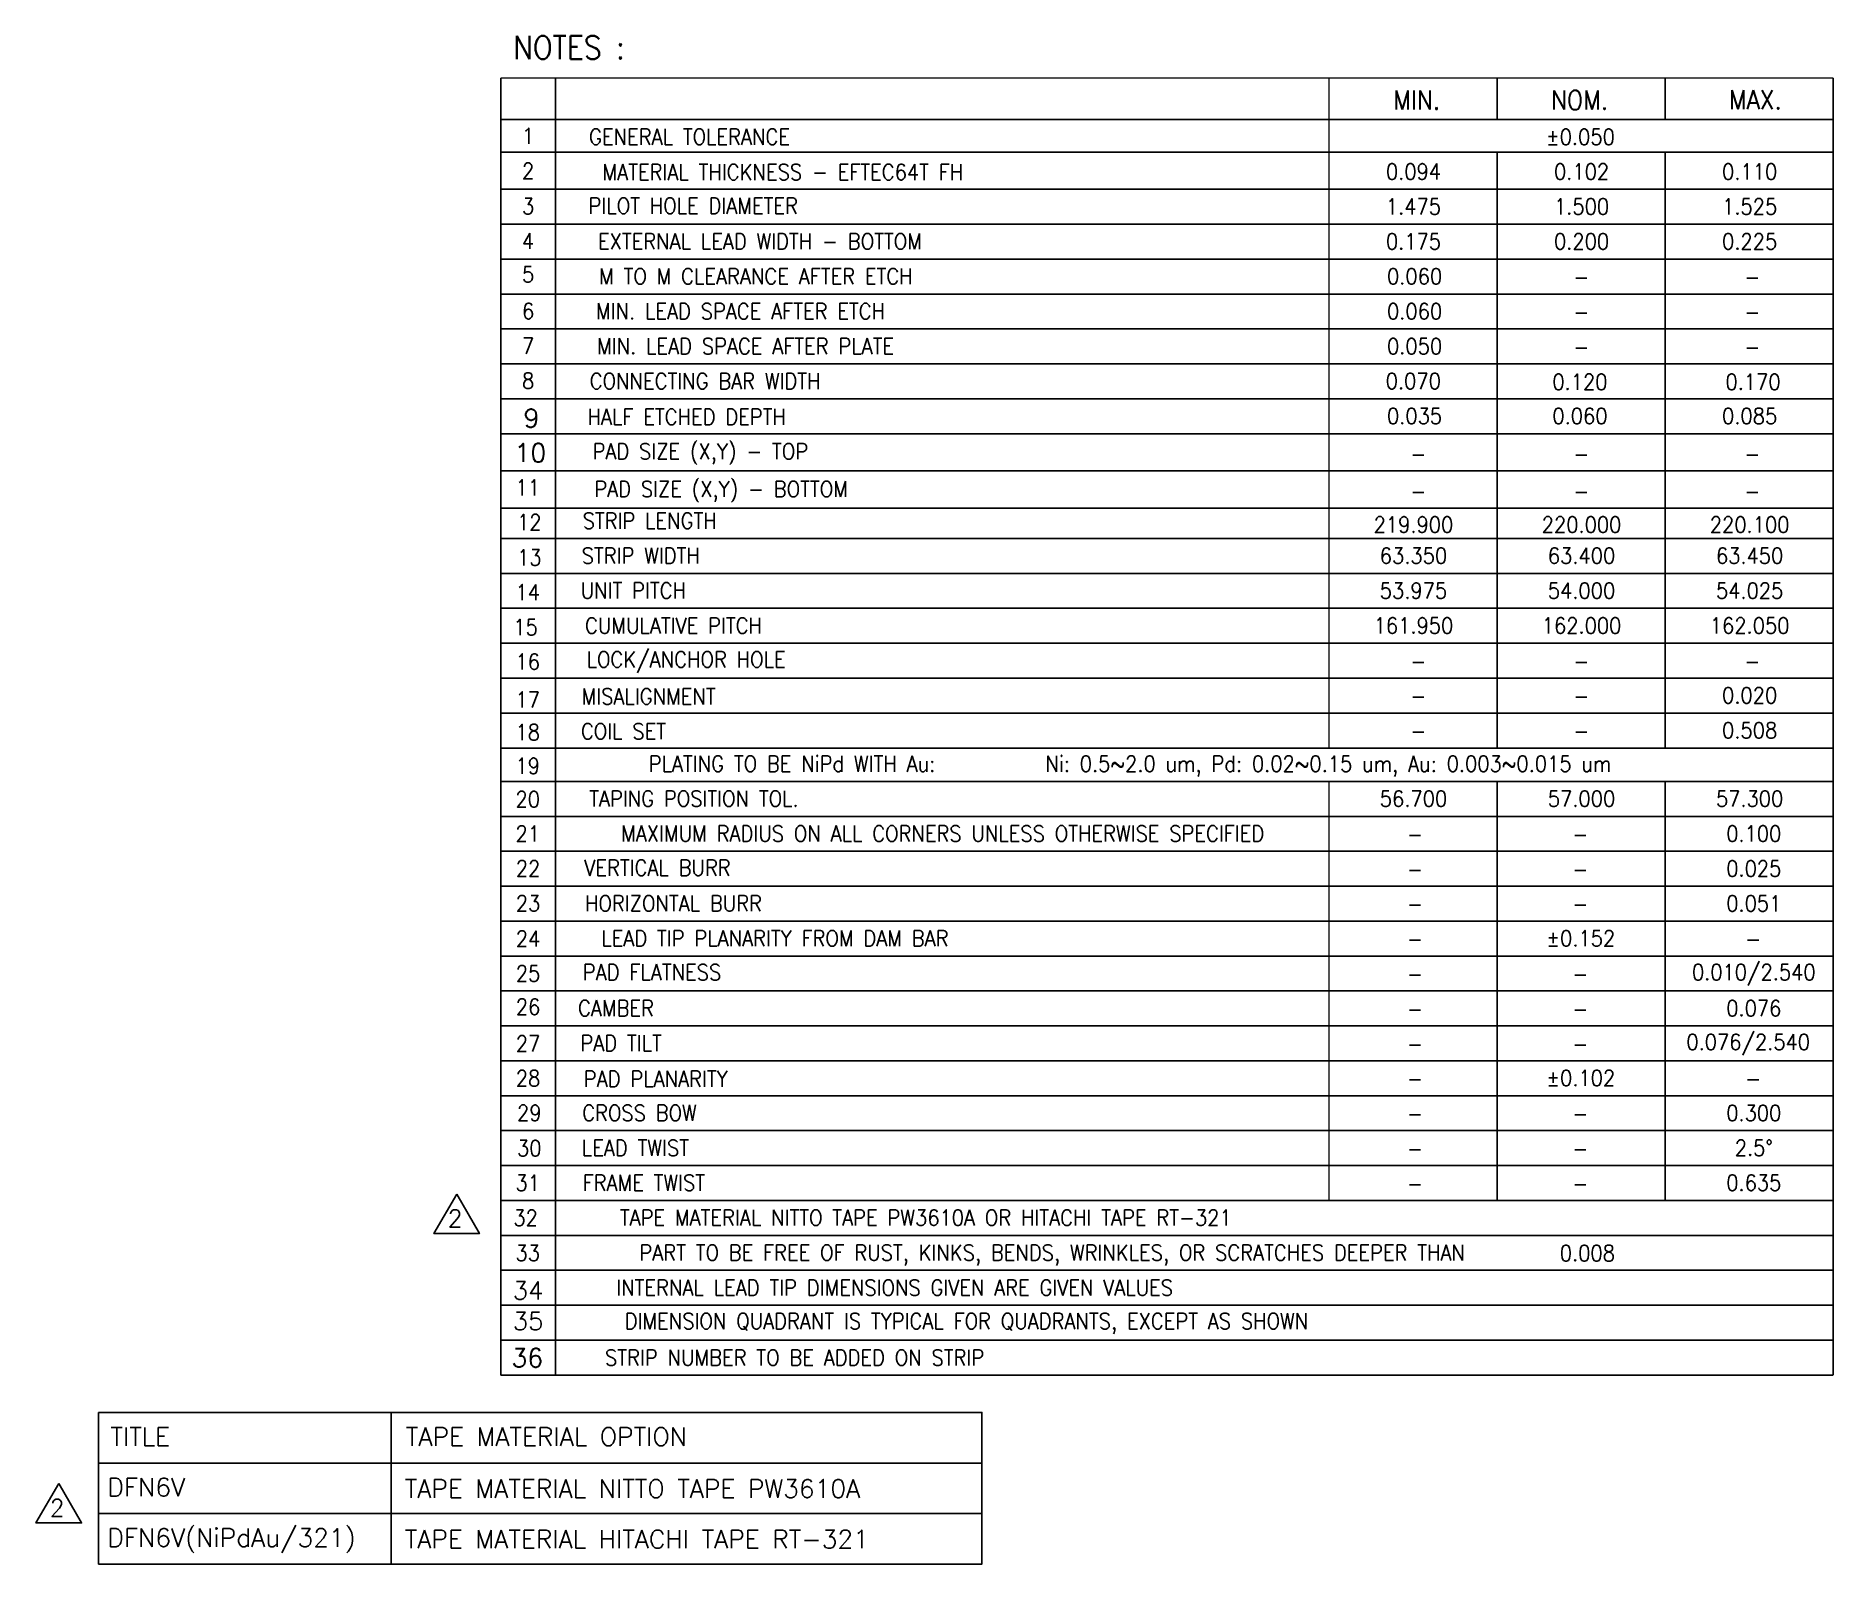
# Model space of a CAD drawing. Header units: millimetres. Extents: x 435.05 to 441.87, y 108.09 to 113.9.
import ezdxf
from ezdxf.enums import TextEntityAlignment as Align

# ---------------------------------------------------------------- set-up
doc = ezdxf.new("R2010")
doc.units = ezdxf.units.MM
doc.header["$LTSCALE"] = 0.5
doc.linetypes.add('CENTER', pattern=[50.8, 31.75, -6.35, 6.35, -6.35])
for name, color, linetype in [('4', 7, 'Continuous'), ('BORDER', 7, 'Continuous'), ('Center', 3, 'CENTER'), ('DIMENSION', 3, 'Continuous'), ('NOTES', 7, 'Continuous'), ('TB', 7, 'Continuous')]:
    doc.layers.add(name, color=color, linetype=linetype)
doc.styles.add('ADESK1', font='romans', dxfattribs={"bigfont": 'AllInOneBig.shx'})
doc.styles.add('ROMANS', font='romans.shx', dxfattribs={"bigfont": 'AllInOneBig.shx'})
doc.styles.add('SIMPLEX', font='simplex.shx', dxfattribs={"bigfont": 'AllInOneBig.shx'})

msp = doc.modelspace()

# ---------------------------------------------------------------- linework, layer by layer
for p, q in [((436.3948, 108.6676), (436.3948, 108.0919)), ((435.2841, 108.4757), (438.638, 108.4757)), ((435.2841, 108.2838), (438.638, 108.2838))]:
    msp.add_line(p, q)
at = {"ltscale": 0.1}
for points in [[(436.6435, 109.4972), (436.5569, 109.3472), (436.7301, 109.3472)], [(435.1327, 108.3982), (435.0461, 108.2482), (435.2193, 108.2482)]]:
    msp.add_lwpolyline(points, close=True, dxfattribs=at)
msp.add_lwpolyline([(435.2841, 108.6676), (438.638, 108.6676), (438.638, 108.0919), (435.2841, 108.0919)], close=True)
at = {"layer": '4', "color": 7}
for p, q in [((436.8109, 113.7361), (436.8109, 112.3851)), ((436.8109, 112.3851), (436.8109, 108.8096)), ((436.8109, 108.8096), (441.8701, 108.8096))]:
    msp.add_line(p, q, dxfattribs=at)
at = {"layer": '4', "color": 3}
for p, q in [((437.0191, 112.3851), (437.0191, 113.7361)), ((436.8109, 113.5788), (441.8701, 113.5788)), ((436.8109, 113.455), (441.8701, 113.455)), ((436.8109, 113.3136), (441.8701, 113.3136)), ((436.8109, 113.1809), (441.8701, 113.1809)), ((436.8109, 113.0483), (441.8701, 113.0483)), ((436.8109, 112.9157), (441.8701, 112.9157)), ((436.8109, 112.783), (441.8701, 112.783)), ((436.8109, 112.6504), (441.8701, 112.6504)), ((436.8109, 112.5178), (441.8701, 112.5178)), ((436.8109, 112.3851), (441.8701, 112.3851)), ((436.8109, 112.3851), (441.8701, 112.3851)), ((437.0191, 108.8096), (437.0191, 112.3851)), ((436.8109, 112.2437), (441.8701, 112.2437)), ((436.8109, 112.1022), (441.8701, 112.1022)), ((436.8109, 111.9872), (441.8701, 111.9872)), ((436.8109, 111.8546), (441.8701, 111.8546)), ((436.8109, 111.722), (441.8701, 111.722)), ((436.8109, 111.5893), (441.8701, 111.5893)), ((436.8109, 111.4567), (441.8701, 111.4567)), ((436.8109, 111.3241), (441.8701, 111.3241)), ((436.8109, 111.1914), (441.8701, 111.1914)), ((436.8109, 111.0644), (441.8701, 111.0644)), ((436.8109, 110.9318), (441.8701, 110.9318)), ((436.8109, 110.7991), (441.8701, 110.7991)), ((436.8109, 110.6665), (441.8701, 110.6665)), ((436.8109, 110.5339), (441.8701, 110.5339)), ((436.8109, 110.4012), (441.8701, 110.4012)), ((436.8109, 110.2686), (441.8701, 110.2686)), ((436.8109, 110.136), (441.8701, 110.136)), ((436.8109, 110.0033), (441.8701, 110.0033)), ((436.8109, 109.8707), (441.8701, 109.8707)), ((436.8109, 109.7381), (441.8701, 109.7381)), ((436.8109, 109.6054), (441.8701, 109.6054)), ((436.8109, 109.4728), (441.8701, 109.4728)), ((436.8109, 109.4728), (441.8701, 109.4728)), ((436.8109, 109.3402), (441.8701, 109.3402)), ((436.8109, 109.2075), (441.8701, 109.2075)), ((436.8109, 109.0749), (441.8701, 109.0749)), ((436.8109, 108.9422), (441.8701, 108.9422))]:
    msp.add_line(p, q, dxfattribs=at)
at = {"layer": '4', "color": 7, "const_width": 0.00603}
for points in [[(436.8109, 113.7361), (441.8701, 113.7361)], [(439.9555, 112.3851), (439.9555, 113.7361)], [(440.5937, 113.5788), (440.5937, 113.7361)], [(441.2319, 113.5788), (441.2319, 113.7361)], [(441.8701, 112.3851), (441.8701, 113.7361)], [(440.5937, 112.3851), (440.5937, 113.455)], [(441.2319, 112.3851), (441.2319, 113.455)], [(439.9555, 111.1914), (439.9555, 112.3851)], [(440.5937, 111.1914), (440.5937, 112.3851)], [(441.2319, 111.1914), (441.2319, 112.3851)], [(441.8701, 108.8096), (441.8701, 112.3851)], [(439.9555, 109.4728), (439.9555, 111.0644)], [(440.5937, 109.4728), (440.5937, 111.0644)], [(441.2319, 109.4728), (441.2319, 111.0644)]]:
    msp.add_lwpolyline(points, dxfattribs=at)

# ---------------------------------------------------------------- texts
at = {"style": 'ADESK1'}
for s, height, p in [('TITLE', 0.06958, (435.3287, 108.541)), ('TAPE MATERIAL OPTION', 0.069576, (436.4505, 108.541)), ('DFN6V ', 0.06958, (435.3175, 108.3491)), ('TAPE MATERIAL NITTO TAPE PW3610A', 0.069576, (436.4462, 108.3435)), ('DFN6V(NiPdAu/321)', 0.069576, (435.3175, 108.1573)), ('TAPE MATERIAL HITACHI TAPE RT-321', 0.069576, (436.4462, 108.1516))]:
    msp.add_text(s, height=height, dxfattribs=at).set_placement(p)
at = {"layer": '4', "color": 7, "style": 'ROMANS', "width": 0.9}
for s, height, p in [('NOTES :', 0.08785, (437.0704, 113.852)), ('MIN.', 0.07235, (440.2887, 113.653)), ('NOM.', 0.07235, (440.9066, 113.6523)), ('MAX.', 0.07235, (441.5743, 113.6536))]:
    msp.add_text(s, height=height, dxfattribs=at).set_placement(p, align=Align.MIDDLE)
at = {"layer": '4', "color": 3, "style": 'ROMANS', "width": 0.9}
for s, height, p in [('1', 0.0603, (436.9146, 113.5159)), ('2', 0.0603, (436.9146, 113.3833)), ('0.094', 0.06029, (440.2763, 113.3807)), ('0.102', 0.06029, (440.9145, 113.3807)), ('0.110', 0.06029, (441.5527, 113.3807)), ('3', 0.0603, (436.9146, 113.2491)), ('PILOT HOLE DIAMETER', 0.060288, (437.5418, 113.251)), ('1.475', 0.06029, (440.2763, 113.2481)), ('1.500', 0.06029, (440.9145, 113.2481)), ('1.525', 0.06029, (441.5527, 113.2481)), ('4', 0.0603, (436.9146, 113.117)), ('EXTERNAL LEAD WIDTH - BOTTOM', 0.060288, (437.795, 113.1156)), ('5', 0.0603, (436.9146, 112.9904)), ('M TO M CLEARANCE AFTER ETCH', 0.060288, (437.7795, 112.983)), ('0.060', 0.06029, (440.2805, 112.9828)), ('-', 0.0603, (440.9133, 112.98)), ('-', 0.0603, (441.5633, 112.98)), ('6', 0.0603, (436.9146, 112.8508)), ('MIN. LEAD SPACE AFTER ETCH', 0.060288, (437.7213, 112.8503)), ('0.060', 0.06029, (440.2805, 112.8502)), ('-', 0.0603, (440.9133, 112.8473)), ('-', 0.0603, (441.5633, 112.8473)), ('7', 0.0603, (436.9146, 112.7191)), ('MIN. LEAD SPACE AFTER PLATE', 0.060288, (437.7407, 112.7177)), ('0.050', 0.06029, (440.2805, 112.7175)), ('-', 0.0603, (440.9133, 112.7147)), ('-', 0.0603, (441.5633, 112.7147)), ('8', 0.0603, (436.9146, 112.5865)), ('CONNECTING BAR WIDTH', 0.060288, (437.587, 112.5851)), ('0.070', 0.06029, (440.2756, 112.5849)), ('0.120', 0.06029, (440.9082, 112.5821)), ('0.170', 0.06029, (441.5658, 112.5821)), ('HALF ETCHED DEPTH', 0.060288, (437.5172, 112.449)), ('0.035', 0.06029, (440.2804, 112.4523)), ('0.060', 0.06029, (440.9084, 112.4523)), ('0.085', 0.06029, (441.5527, 112.4523)), ('-', 0.0603, (440.2951, 112.308)), ('-', 0.0603, (440.9133, 112.308)), ('-', 0.0603, (441.5633, 112.308)), ('11', 0.06029, (436.9134, 112.1808)), ('-', 0.0603, (440.2951, 112.1665)), ('-', 0.0603, (440.9133, 112.1665)), ('-', 0.0603, (441.5633, 112.1665)), ('12', 0.06029, (436.919, 112.0488)), ('STRIP LENGTH', 0.060288, (437.3764, 112.0545)), ('219.900', 0.06029, (440.2763, 112.04)), ('220.000', 0.06029, (440.9145, 112.04)), ('220.100', 0.06029, (441.5527, 112.04)), ('13', 0.06029, (436.919, 111.9148)), ('STRIP WIDTH', 0.060288, (437.3428, 111.9219)), ('63.350', 0.06029, (440.2763, 111.9217)), ('63.400', 0.06029, (440.9145, 111.9217)), ('63.450', 0.06029, (441.5527, 111.9217)), ('14', 0.06029, (436.9134, 111.7829)), ('UNIT PITCH', 0.06029, (437.3143, 111.7893)), ('53.975', 0.06029, (440.2763, 111.7891)), ('54.000', 0.06029, (440.9145, 111.7891)), ('54.025', 0.06029, (441.5527, 111.7891)), ('15', 0.06029, (436.905, 111.6501)), ('CUMULATIVE PITCH', 0.060288, (437.4668, 111.6561)), ('161.950', 0.06029, (440.2763, 111.6565)), ('162.000', 0.06029, (440.9145, 111.6565)), ('162.050', 0.06029, (441.5527, 111.6565)), ('LOCK/ANCHOR HOLE', 0.060288, (437.5146, 111.5234)), ('16', 0.06029, (436.9134, 111.5191)), ('-', 0.0603, (440.2951, 111.521)), ('-', 0.0603, (440.9133, 111.521)), ('-', 0.0603, (441.5633, 111.521)), ('0.020', 0.06029, (441.5527, 111.3912)), ('17', 0.06029, (436.9134, 111.3752)), ('MISALIGNMENT', 0.060288, (437.3725, 111.3872)), ('-', 0.0603, (440.2951, 111.3884)), ('-', 0.0603, (440.9133, 111.3884)), ('COIL SET', 0.06029, (437.2769, 111.2548)), ('0.508', 0.06029, (441.5527, 111.2586)), ('18', 0.06029, (436.9134, 111.2514)), ('-', 0.0603, (440.2951, 111.2557)), ('-', 0.0603, (440.9133, 111.2557)), ('19', 0.06029, (436.9134, 111.1236)), ('PLATING TO BE NiPd WITH Au:        Ni: 0.5~2.0 um, Pd: 0.02~0.15 um, Au: 0.003~0.015 um', 0.060288, (439.2003, 111.1237)), ('20', 0.06029, (436.9134, 110.9969)), ('TAPING POSITION TOL.', 0.060288, (437.5443, 110.9991)), ('21', 0.06029, (436.9134, 110.8658)), ('MAXIMUM RADIUS ON ALL CORNERS UNLESS OTHERWISE SPECIFIED', 0.060288, (438.4888, 110.8664)), ('0.100', 0.06029, (441.5685, 110.8663)), ('-', 0.0603, (440.2818, 110.8634)), ('-', 0.0603, (440.9094, 110.8634)), ('22', 0.06029, (436.9146, 110.7338)), ('VERTICAL BURR', 0.060288, (437.4061, 110.7366)), ('0.025', 0.06029, (441.5685, 110.7336)), ('-', 0.0603, (440.2818, 110.7308)), ('-', 0.0603, (440.9094, 110.7308)), ('23', 0.06029, (436.9146, 110.6012)), ('HORIZONTAL BURR', 0.060288, (437.4668, 110.6012)), ('0.051', 0.06029, (441.5685, 110.601)), ('-', 0.0603, (440.2818, 110.5982)), ('-', 0.0603, (440.9094, 110.5982)), ('24', 0.06029, (436.9146, 110.4671)), ('LEAD TIP PLANARITY FROM DAM BAR', 0.060288, (437.8518, 110.4685)), ('%%p0.152', 0.06029, (440.9118, 110.4684)), ('-', 0.0603, (440.2818, 110.4655)), ('-', 0.0603, (441.5661, 110.4655)), ('25', 0.06029, (436.9146, 110.3349)), ('PAD FLATNESS', 0.060288, (437.3854, 110.3399)), ('-', 0.0603, (440.2818, 110.3329)), ('-', 0.0603, (440.9094, 110.3329)), ('0.010/2.540', 0.060288, (441.5685, 110.3357)), ('26', 0.06029, (436.9146, 110.2083)), ('CAMBER', 0.06029, (437.2485, 110.2033)), ('-', 0.0603, (440.2818, 110.2003)), ('-', 0.0603, (440.9094, 110.2003)), ('0.076', 0.06029, (441.5685, 110.2031)), ('27', 0.06029, (436.9146, 110.0687)), ('PAD TILT', 0.06029, (437.2679, 110.0706)), ('-', 0.0603, (440.2818, 110.0676)), ('-', 0.0603, (440.9094, 110.0676)), ('0.076/2.540', 0.060288, (441.5473, 110.0705)), ('28', 0.06029, (436.9146, 109.937)), ('PAD PLANARITY', 0.060288, (437.3996, 109.9346)), ('-', 0.0603, (440.2818, 109.935)), ('%%p0.102', 0.06029, (440.9118, 109.9378)), ('-', 0.0603, (441.5661, 109.935)), ('29', 0.06029, (436.919, 109.8055)), ('CROSS BOW', 0.06029, (437.3377, 109.8054)), ('-', 0.0603, (440.2818, 109.8024)), ('-', 0.0603, (440.9094, 109.8024)), ('0.300', 0.06029, (441.5685, 109.8052)), ('30', 0.06029, (436.919, 109.6714)), ('LEAD TWIST', 0.06029, (437.3222, 109.6727)), ('-', 0.0603, (440.2818, 109.6697)), ('-', 0.0603, (440.9094, 109.6697)), ('2.5%%d', 0.06029, (441.5685, 109.6726)), ('31', 0.06029, (436.9134, 109.5395)), ('FRAME TWIST', 0.060288, (437.3544, 109.5401)), ('-', 0.0603, (440.2818, 109.5371)), ('-', 0.0603, (440.9094, 109.5371)), ('0.635', 0.06029, (441.5685, 109.5399)), ('32', 0.06029, (436.905, 109.4067)), ('TAPE MATERIAL NITTO TAPE PW3610A OR HITACHI TAPE RT-321', 0.060288, (438.4245, 109.4075)), ('33', 0.06029, (436.9134, 109.2734)), ('PART TO BE FREE OF RUST, KINKS, BENDS, WRINKLES, OR SCRATCHES DEEPER THAN', 0.060288, (438.9046, 109.2655)), ('0.008', 0.06029, (440.9367, 109.2727)), ('INTERNAL LEAD TIP DIMENSIONS GIVEN ARE GIVEN VALUES', 0.060288, (438.3066, 109.1416)), ('DIMENSION QUADRANT IS TYPICAL FOR QUADRANTS, EXCEPT AS SHOWN', 0.060288, (438.5792, 109.0054)), ('STRIP NUMBER TO BE ADDED ON STRIP', 0.060288, (437.9267, 108.8759))]:
    msp.add_text(s, height=height, dxfattribs=at).set_placement(p, align=Align.MIDDLE)
at = {"layer": 'BORDER', "color": 3, "style": 'SIMPLEX'}
for s, height, p in [('9', 0.0701, (436.8974, 112.4091)), ('10', 0.07007, (436.8632, 112.2777)), ('34', 0.06776, (436.8566, 109.0971)), ('35', 0.06776, (436.8566, 108.9809))]:
    msp.add_text(s, height=height, dxfattribs=at).set_placement(p)
at = {"layer": 'Center', "style": 'SIMPLEX'}
msp.add_text('36', height=0.07001, dxfattribs=at).set_placement((436.8518, 108.84))
at = {"layer": 'DIMENSION', "color": 1, "style": 'ROMANS', "width": 0.9}
msp.add_text('MATERIAL THICKNESS - EFTEC64T FH', height=0.060288, dxfattribs=at).set_placement((437.8819, 113.3788), align=Align.MIDDLE)
at = {"layer": 'DIMENSION', "style": 'ROMANS', "width": 0.9}
for s, p in [('0.175', (440.2763, 113.1154)), ('0.200', (440.9145, 113.1154)), ('0.225', (441.5527, 113.1154)), ('56.700', (440.2763, 110.9989)), ('57.000', (440.9145, 110.9989)), ('57.300', (441.5527, 110.9989))]:
    msp.add_text(s, height=0.06029, dxfattribs=at).set_placement(p, align=Align.MIDDLE)
at = {"layer": 'NOTES', "color": 3, "style": 'ROMANS', "width": 0.9}
for s, height, p in [('GENERAL TOLERANCE ', 0.060288, (437.5463, 113.5128)), ('%%P0.050', 0.06029, (440.9105, 113.5126)), ('PAD SIZE (X,Y) - TOP', 0.060288, (437.5688, 112.3139)), ('PAD SIZE (X,Y) - BOTTOM', 0.060288, (437.6476, 112.1708))]:
    msp.add_text(s, height=height, dxfattribs=at).set_placement(p, align=Align.MIDDLE)
at = {"layer": 'TB', "style": 'ADESK1'}
for p in [(436.6094, 109.3719), (435.0985, 108.2728)]:
    msp.add_text('2', height=0.0654, dxfattribs=at).set_placement(p)

doc.saveas('drawing.dxf')
